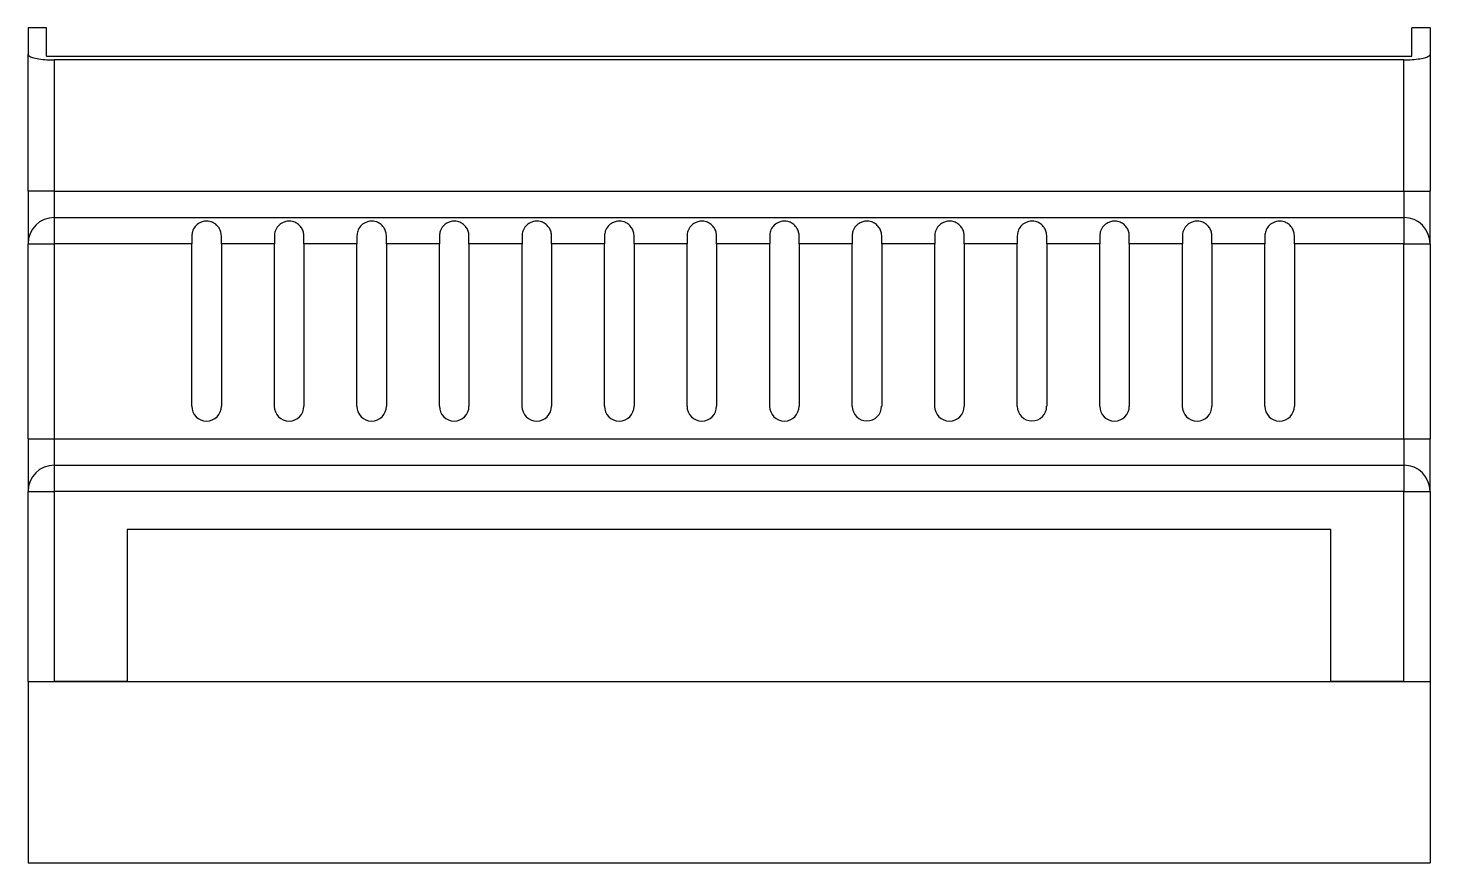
# Model space of a CAD drawing. Header units: millimetres. Extents: x 91 to 198, y 81 to 144.
import ezdxf

# ---------------------------------------------------------------- set-up
doc = ezdxf.new("R2010")
doc.units = ezdxf.units.MM

msp = doc.modelspace()

# ---------------------------------------------------------------- linework, layer by layer
at = {"color": 7, "linetype": 'Continuous', "lineweight": 25}
for p, q in [((92.11, 144.33), (90.71, 144.33)), ((90.71, 144.33), (90.71, 142.3)), ((92.11, 142.18), (92.11, 144.33)), ((197.71, 144.33), (196.31, 144.33)), ((196.31, 142.18), (196.31, 144.33)), ((197.71, 144.33), (197.71, 142.3)), ((90.71, 131.87), (90.71, 142.3)), ((92.11, 142.18), (196.31, 142.18)), ((92.71, 141.89), (92.71, 131.87)), ((195.71, 141.89), (92.71, 141.89)), ((195.71, 131.87), (195.71, 141.89)), ((197.71, 142.3), (197.71, 131.87)), ((92.71, 131.87), (90.71, 131.87)), ((90.71, 131.87), (90.71, 127.87)), ((92.71, 131.87), (195.71, 131.87)), ((92.71, 131.87), (92.71, 129.87)), ((195.71, 131.87), (195.71, 129.87)), ((195.71, 131.87), (197.71, 131.87)), ((197.71, 127.87), (197.71, 131.87)), ((92.71, 129.87), (92.71, 127.87)), ((92.71, 129.87), (195.71, 129.87)), ((195.71, 129.87), (195.71, 127.87)), ((103.21, 128.47), (103.21, 127.87)), ((105.46, 127.87), (105.46, 128.47)), ((109.51, 128.47), (109.51, 127.87)), ((111.76, 127.87), (111.76, 128.47)), ((115.81, 128.47), (115.81, 127.87)), ((118.06, 127.87), (118.06, 128.47)), ((122.11, 128.47), (122.11, 127.87)), ((124.36, 127.87), (124.36, 128.47)), ((128.41, 128.47), (128.41, 127.87)), ((130.66, 127.87), (130.66, 128.47)), ((134.71, 128.47), (134.71, 127.87)), ((136.96, 127.87), (136.96, 128.47)), ((141.01, 128.47), (141.01, 127.87)), ((143.26, 127.87), (143.26, 128.47)), ((147.31, 128.47), (147.31, 127.87)), ((149.56, 127.87), (149.56, 128.47)), ((153.61, 128.47), (153.61, 127.87)), ((155.86, 127.87), (155.86, 128.47)), ((159.91, 128.47), (159.91, 127.87)), ((162.16, 127.87), (162.16, 128.47)), ((166.21, 128.47), (166.21, 127.87)), ((168.46, 127.87), (168.46, 128.47)), ((172.51, 128.47), (172.51, 127.87)), ((174.76, 127.87), (174.76, 128.47)), ((178.81, 128.47), (178.81, 127.87)), ((181.06, 127.87), (181.06, 128.47)), ((185.11, 128.47), (185.11, 127.87)), ((187.36, 127.87), (187.36, 128.47)), ((90.71, 127.87), (92.71, 127.87)), ((90.71, 112.97), (90.71, 127.87)), ((92.71, 127.87), (92.71, 112.97)), ((103.21, 127.87), (92.71, 127.87)), ((103.21, 115.47), (103.21, 127.87)), ((105.46, 127.87), (105.46, 115.47)), ((109.51, 127.87), (105.46, 127.87)), ((109.51, 115.47), (109.51, 127.87)), ((111.76, 127.87), (111.76, 115.47)), ((115.81, 127.87), (111.76, 127.87)), ((115.81, 115.47), (115.81, 127.87)), ((122.11, 127.87), (118.06, 127.87)), ((118.06, 127.87), (118.06, 115.47)), ((122.11, 115.47), (122.11, 127.87)), ((124.36, 127.87), (124.36, 115.47)), ((128.41, 127.87), (124.36, 127.87)), ((128.41, 115.47), (128.41, 127.87)), ((130.66, 127.87), (130.66, 115.47)), ((134.71, 127.87), (130.66, 127.87)), ((134.71, 115.47), (134.71, 127.87)), ((136.96, 127.87), (136.96, 115.47)), ((141.01, 127.87), (136.96, 127.87)), ((141.01, 115.47), (141.01, 127.87)), ((143.26, 127.87), (143.26, 115.47)), ((147.31, 127.87), (143.26, 127.87)), ((147.31, 115.47), (147.31, 127.87)), ((153.61, 127.87), (149.56, 127.87)), ((149.56, 127.87), (149.56, 115.47)), ((153.61, 115.47), (153.61, 127.87)), ((159.91, 127.87), (155.86, 127.87)), ((155.86, 127.87), (155.86, 115.47)), ((159.91, 115.47), (159.91, 127.87)), ((162.16, 127.87), (162.16, 115.47)), ((166.21, 127.87), (162.16, 127.87)), ((166.21, 115.47), (166.21, 127.87)), ((168.46, 127.87), (168.46, 115.47)), ((172.51, 127.87), (168.46, 127.87)), ((172.51, 115.47), (172.51, 127.87)), ((178.81, 127.87), (174.76, 127.87)), ((174.76, 127.87), (174.76, 115.47)), ((178.81, 115.47), (178.81, 127.87)), ((181.06, 127.87), (181.06, 115.47)), ((185.11, 127.87), (181.06, 127.87)), ((185.11, 115.47), (185.11, 127.87)), ((187.36, 127.87), (187.36, 115.47)), ((195.71, 127.87), (187.36, 127.87)), ((195.71, 112.97), (195.71, 127.87)), ((195.71, 127.87), (197.71, 127.87)), ((197.71, 127.87), (197.71, 112.97)), ((90.71, 112.97), (92.71, 112.97)), ((90.71, 112.97), (90.71, 108.97)), ((92.71, 112.97), (92.71, 110.97)), ((92.71, 112.97), (195.71, 112.97)), ((195.71, 112.97), (195.71, 110.97)), ((195.71, 112.97), (197.71, 112.97)), ((197.71, 108.97), (197.71, 112.97)), ((92.71, 110.97), (195.71, 110.97)), ((92.71, 110.97), (92.71, 108.97)), ((195.71, 110.97), (195.71, 108.97)), ((90.71, 108.97), (92.71, 108.97)), ((90.71, 94.47), (90.71, 108.97)), ((195.71, 108.97), (92.71, 108.97)), ((92.71, 108.97), (92.71, 94.47)), ((195.71, 94.47), (195.71, 108.97)), ((195.71, 108.97), (197.71, 108.97)), ((197.71, 108.97), (197.71, 94.47)), ((190.13, 106.07), (98.28, 106.07)), ((98.28, 106.07), (98.28, 94.47)), ((190.13, 94.47), (190.13, 106.07)), ((90.71, 94.47), (90.71, 80.62)), ((90.71, 94.47), (197.71, 94.47)), ((98.28, 94.47), (92.71, 94.47)), ((195.71, 94.47), (190.13, 94.47)), ((197.71, 94.47), (197.71, 80.62)), ((90.71, 80.62), (197.71, 80.62))]:
    msp.add_line(p, q, dxfattribs=at)
for centre, radius, start, end in [((92.71, 127.87), 2, 90, 180), ((195.71, 127.87), 2, 0, 90), ((104.33, 115.47), 1.13, 180, 0), ((110.63, 115.47), 1.13, 180, 0), ((116.93, 115.47), 1.13, 180, 0), ((123.23, 115.47), 1.13, 180, 0), ((129.53, 115.47), 1.13, 180, 0), ((135.83, 115.47), 1.13, 180, 0), ((142.13, 115.47), 1.13, 180, 0), ((148.43, 115.47), 1.13, 180, 0), ((154.73, 115.47), 1.12, 180, 0), ((161.03, 115.47), 1.13, 180, 0), ((167.33, 115.47), 1.12, 180, 0), ((173.63, 115.47), 1.13, 180, 0), ((179.93, 115.47), 1.13, 180, 0), ((186.23, 115.47), 1.13, 180, 0), ((92.71, 108.97), 2, 90, 180), ((195.71, 108.97), 2, 0, 90)]:
    msp.add_arc(centre, radius, start, end, dxfattribs=at)
for points, knots in [([(90.71, 142.3), (90.73, 142.26), (90.77, 142.17), (91.13, 142.04), (91.65, 141.95), (92.21, 141.9), (92.57, 141.9), (92.71, 141.89)], [0, 0, 0, 0, 0.2200721, 0.4401946, 0.6586884, 0.8729776, 1, 1, 1, 1]), ([(195.71, 141.89), (195.93, 141.9), (196.37, 141.91), (196.96, 141.98), (197.41, 142.08), (197.67, 142.2), (197.69, 142.27), (197.71, 142.3)], [0, 0, 0, 0, 0.209107, 0.41814, 0.629322, 0.844867, 1, 1, 1, 1]), ([(105.46, 128.47), (105.44, 128.59), (105.42, 128.84), (105.23, 129.17), (104.99, 129.4), (104.72, 129.53), (104.48, 129.59), (104.27, 129.59), (104.03, 129.56), (103.74, 129.45), (103.45, 129.21), (103.24, 128.85), (103.22, 128.58), (103.21, 128.47)], [0, 0, 0, 0, 0.101279, 0.201959, 0.321203, 0.408206, 0.466703, 0.515972, 0.565163, 0.645847, 0.777716, 0.912554, 1, 1, 1, 1]), ([(111.76, 128.47), (111.76, 128.48), (111.75, 128.6), (111.71, 128.84), (111.55, 129.14), (111.31, 129.38), (111.04, 129.53), (110.79, 129.59), (110.58, 129.6), (110.35, 129.56), (110.06, 129.46), (109.77, 129.23), (109.56, 128.88), (109.51, 128.59), (109.51, 128.47), (109.51, 128.47)], [0, 0, 0, 0, 0.010361, 0.096068, 0.192807, 0.310246, 0.403994, 0.4629, 0.512342, 0.561743, 0.639968, 0.769552, 0.903008, 0.997241, 1, 1, 1, 1]), ([(118.06, 128.47), (118.06, 128.48), (118.05, 128.6), (118.01, 128.84), (117.85, 129.14), (117.61, 129.38), (117.34, 129.53), (117.09, 129.59), (116.88, 129.6), (116.65, 129.56), (116.36, 129.46), (116.07, 129.23), (115.86, 128.88), (115.81, 128.59), (115.81, 128.47), (115.81, 128.47)], [0, 0, 0, 0, 0.010361, 0.096068, 0.192807, 0.310246, 0.403994, 0.462901, 0.512342, 0.561743, 0.639969, 0.769552, 0.903008, 0.997241, 1, 1, 1, 1]), ([(124.36, 128.47), (124.36, 128.48), (124.35, 128.6), (124.31, 128.84), (124.15, 129.14), (123.91, 129.38), (123.64, 129.53), (123.39, 129.59), (123.18, 129.6), (122.95, 129.56), (122.66, 129.46), (122.37, 129.23), (122.16, 128.88), (122.11, 128.59), (122.11, 128.47), (122.11, 128.47)], [0, 0, 0, 0, 0.010361, 0.096067, 0.192807, 0.310246, 0.403994, 0.4629, 0.512342, 0.561743, 0.639969, 0.769552, 0.903008, 0.997241, 1, 1, 1, 1]), ([(130.66, 128.47), (130.66, 128.48), (130.65, 128.6), (130.61, 128.84), (130.45, 129.14), (130.21, 129.38), (129.94, 129.53), (129.69, 129.59), (129.48, 129.6), (129.25, 129.56), (128.96, 129.46), (128.67, 129.23), (128.46, 128.88), (128.41, 128.59), (128.41, 128.47), (128.41, 128.47)], [0, 0, 0, 0, 0.010361, 0.096068, 0.192807, 0.310246, 0.403994, 0.4629, 0.512342, 0.561743, 0.639968, 0.769552, 0.903008, 0.997241, 1, 1, 1, 1]), ([(136.96, 128.47), (136.96, 128.48), (136.95, 128.6), (136.91, 128.84), (136.75, 129.14), (136.51, 129.38), (136.24, 129.53), (135.99, 129.59), (135.78, 129.6), (135.55, 129.56), (135.26, 129.46), (134.97, 129.23), (134.76, 128.88), (134.71, 128.59), (134.71, 128.47), (134.71, 128.47)], [0, 0, 0, 0, 0.010361, 0.096067, 0.192807, 0.310246, 0.403994, 0.4629, 0.512342, 0.561743, 0.639968, 0.769552, 0.903008, 0.997241, 1, 1, 1, 1]), ([(143.26, 128.47), (143.26, 128.48), (143.25, 128.6), (143.21, 128.84), (143.05, 129.14), (142.81, 129.38), (142.54, 129.53), (142.29, 129.59), (142.08, 129.6), (141.85, 129.56), (141.56, 129.46), (141.27, 129.23), (141.06, 128.88), (141.01, 128.59), (141.01, 128.47), (141.01, 128.47)], [0, 0, 0, 0, 0.010361, 0.096067, 0.192807, 0.310246, 0.403994, 0.4629, 0.512342, 0.561743, 0.639968, 0.769552, 0.903008, 0.997241, 1, 1, 1, 1]), ([(149.56, 128.47), (149.56, 128.48), (149.55, 128.6), (149.51, 128.84), (149.35, 129.14), (149.11, 129.38), (148.84, 129.53), (148.59, 129.59), (148.38, 129.6), (148.15, 129.56), (147.86, 129.46), (147.57, 129.23), (147.36, 128.88), (147.31, 128.59), (147.31, 128.47), (147.31, 128.47)], [0, 0, 0, 0, 0.010361, 0.096067, 0.192807, 0.310246, 0.403994, 0.4629, 0.512342, 0.561743, 0.639968, 0.769552, 0.903008, 0.997241, 1, 1, 1, 1]), ([(155.86, 128.47), (155.86, 128.48), (155.85, 128.6), (155.81, 128.84), (155.65, 129.14), (155.41, 129.38), (155.14, 129.53), (154.89, 129.59), (154.68, 129.6), (154.45, 129.56), (154.16, 129.46), (153.87, 129.23), (153.66, 128.88), (153.61, 128.59), (153.61, 128.47), (153.61, 128.47)], [0, 0, 0, 0, 0.010361, 0.096067, 0.192807, 0.310246, 0.403994, 0.4629, 0.512342, 0.561743, 0.639968, 0.769552, 0.903008, 0.997241, 1, 1, 1, 1]), ([(162.16, 128.47), (162.16, 128.48), (162.15, 128.6), (162.11, 128.84), (161.95, 129.14), (161.71, 129.38), (161.44, 129.53), (161.19, 129.59), (160.98, 129.6), (160.75, 129.56), (160.46, 129.46), (160.17, 129.23), (159.96, 128.88), (159.91, 128.59), (159.91, 128.47), (159.91, 128.47)], [0, 0, 0, 0, 0.010361, 0.096067, 0.192807, 0.310246, 0.403994, 0.4629, 0.512342, 0.561743, 0.639969, 0.769552, 0.903008, 0.997241, 1, 1, 1, 1]), ([(168.46, 128.47), (168.46, 128.48), (168.45, 128.6), (168.41, 128.84), (168.25, 129.14), (168.01, 129.38), (167.74, 129.53), (167.49, 129.59), (167.28, 129.6), (167.05, 129.56), (166.76, 129.46), (166.47, 129.23), (166.26, 128.88), (166.21, 128.59), (166.21, 128.47), (166.21, 128.47)], [0, 0, 0, 0, 0.010361, 0.096067, 0.192807, 0.310246, 0.403994, 0.4629, 0.512342, 0.561743, 0.639968, 0.769552, 0.903008, 0.997241, 1, 1, 1, 1]), ([(174.76, 128.47), (174.76, 128.48), (174.75, 128.6), (174.71, 128.84), (174.55, 129.14), (174.31, 129.38), (174.04, 129.53), (173.79, 129.59), (173.58, 129.6), (173.35, 129.56), (173.06, 129.46), (172.77, 129.23), (172.56, 128.88), (172.51, 128.59), (172.51, 128.47), (172.51, 128.47)], [0, 0, 0, 0, 0.010361, 0.096067, 0.192807, 0.310246, 0.403994, 0.4629, 0.512342, 0.561743, 0.639969, 0.769552, 0.903008, 0.997241, 1, 1, 1, 1]), ([(181.06, 128.47), (181.06, 128.48), (181.05, 128.6), (181.01, 128.84), (180.85, 129.14), (180.61, 129.38), (180.34, 129.53), (180.09, 129.59), (179.88, 129.6), (179.65, 129.56), (179.36, 129.46), (179.07, 129.23), (178.86, 128.88), (178.81, 128.59), (178.81, 128.47), (178.81, 128.47)], [0, 0, 0, 0, 0.010361, 0.096068, 0.192807, 0.310246, 0.403994, 0.4629, 0.512342, 0.561743, 0.639968, 0.769552, 0.903008, 0.997241, 1, 1, 1, 1]), ([(187.36, 128.47), (187.36, 128.48), (187.35, 128.6), (187.31, 128.84), (187.15, 129.14), (186.91, 129.38), (186.64, 129.53), (186.39, 129.59), (186.18, 129.6), (185.95, 129.56), (185.66, 129.46), (185.37, 129.23), (185.16, 128.88), (185.11, 128.59), (185.11, 128.47), (185.11, 128.47)], [0, 0, 0, 0, 0.010361, 0.096067, 0.192807, 0.310246, 0.403994, 0.4629, 0.512342, 0.561743, 0.639969, 0.769552, 0.903008, 0.997241, 1, 1, 1, 1])]:
    msp.add_open_spline(points, degree=3, knots=knots, dxfattribs=at)

doc.saveas('drawing.dxf')
